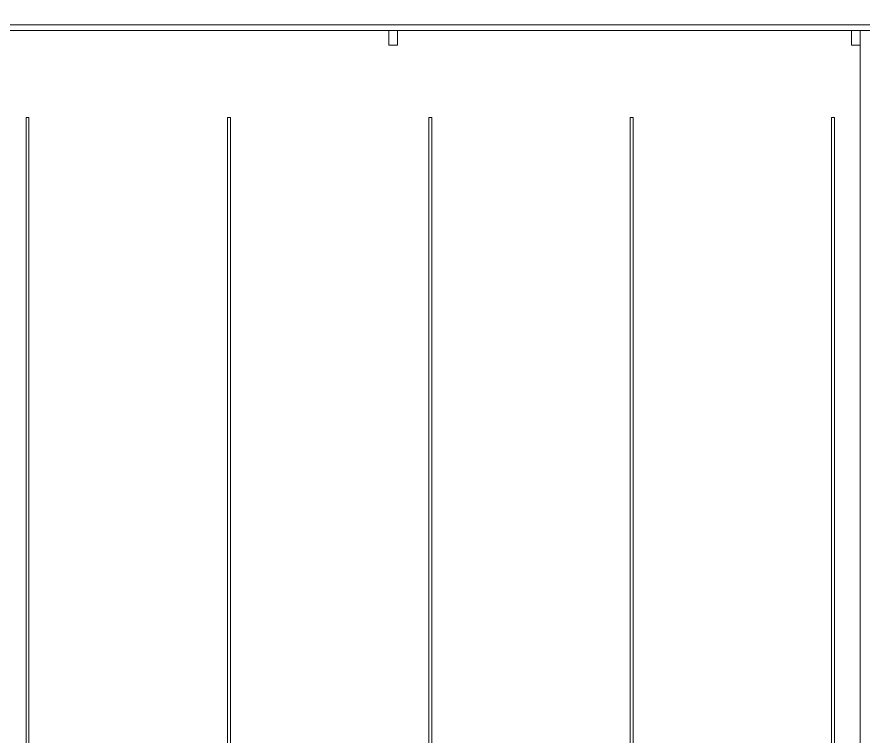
# Model space of a CAD drawing. Header units: metres. Extents: x -12 to 158, y -16 to 62.
# Drawn here: x 72.05 to 86.55, y 12.32 to 24.63 of the extents above; entities that cross this region are included whole.
import ezdxf

# ---------------------------------------------------------------- set-up
doc = ezdxf.new("R2010")
doc.units = ezdxf.units.M
doc.layers.add('ARQ-PAR', color=7, linetype='Continuous', lineweight=9)
doc.layers.add('VEGETAÇÃO', color=7, linetype='Continuous', lineweight=9)
doc.layers.add('BASE ELETRICO__dwg', color=7, linetype='Continuous', lineweight=9, true_color=0x767676)

# ---------------------------------------------------------------- blocks, each defined once
blk = doc.blocks.new('BASE ELETRICO__dwg-8227098-PLANTA BAIXA - PLANTA GERAL')
at = {"color": 252, "lineweight": 9, "true_color": 0x8e8e8e}
blk.add_line((85.233, 8.398), (85.233, 24.4), dxfattribs=at)
at = {"color": 252, "lineweight": 9, "true_color": 0x8e8e8e, "flags": 128}
blk.add_lwpolyline([(53.233, 8.407), (53.233, 24.4), (56.233, 24.4), (93.833, 24.4), (93.833, 45.55), (93.308, 46.268)], dxfattribs=at)
for points in [[(70.992, 8.914), (70.942, 8.914), (70.942, 22.914), (70.992, 22.914)], [(74.442, 8.914), (74.392, 8.914), (74.392, 22.914), (74.442, 22.914)], [(77.892, 8.914), (77.842, 8.914), (77.842, 22.914), (77.892, 22.914)], [(81.342, 8.914), (81.292, 8.914), (81.292, 22.914), (81.342, 22.914)], [(84.792, 8.914), (84.742, 8.914), (84.742, 22.914), (84.792, 22.914)]]:
    blk.add_lwpolyline(points, close=True, dxfattribs=at)
at = {"layer": 'ARQ-PAR', "color": 252, "true_color": 0x8e8e8e, "flags": 128}
for points in [[(77.306, 24.4), (77.306, 24.15), (77.156, 24.15), (77.156, 24.4)], [(85.233, 24.4), (85.233, 24.15), (85.083, 24.15), (85.083, 24.4)]]:
    blk.add_lwpolyline(points, dxfattribs=at)
at = {"layer": 'VEGETAÇÃO', "color": 252, "true_color": 0x8e8e8e, "flags": 128}
for points in [[(53.133, 8.382), (53.133, 24.5), (93.833, 24.5)], [(53.233, 8.407), (53.233, 24.4), (85.233, 24.4)]]:
    blk.add_lwpolyline(points, dxfattribs=at)

msp = doc.modelspace()

# ---------------------------------------------------------------- block references
at = {"layer": 'BASE ELETRICO__dwg', "color": 252, "true_color": 0x8e8e8e}
msp.add_blockref('BASE ELETRICO__dwg-8227098-PLANTA BAIXA - PLANTA GERAL', (1.267, 0), dxfattribs=at)

doc.saveas('drawing.dxf')
